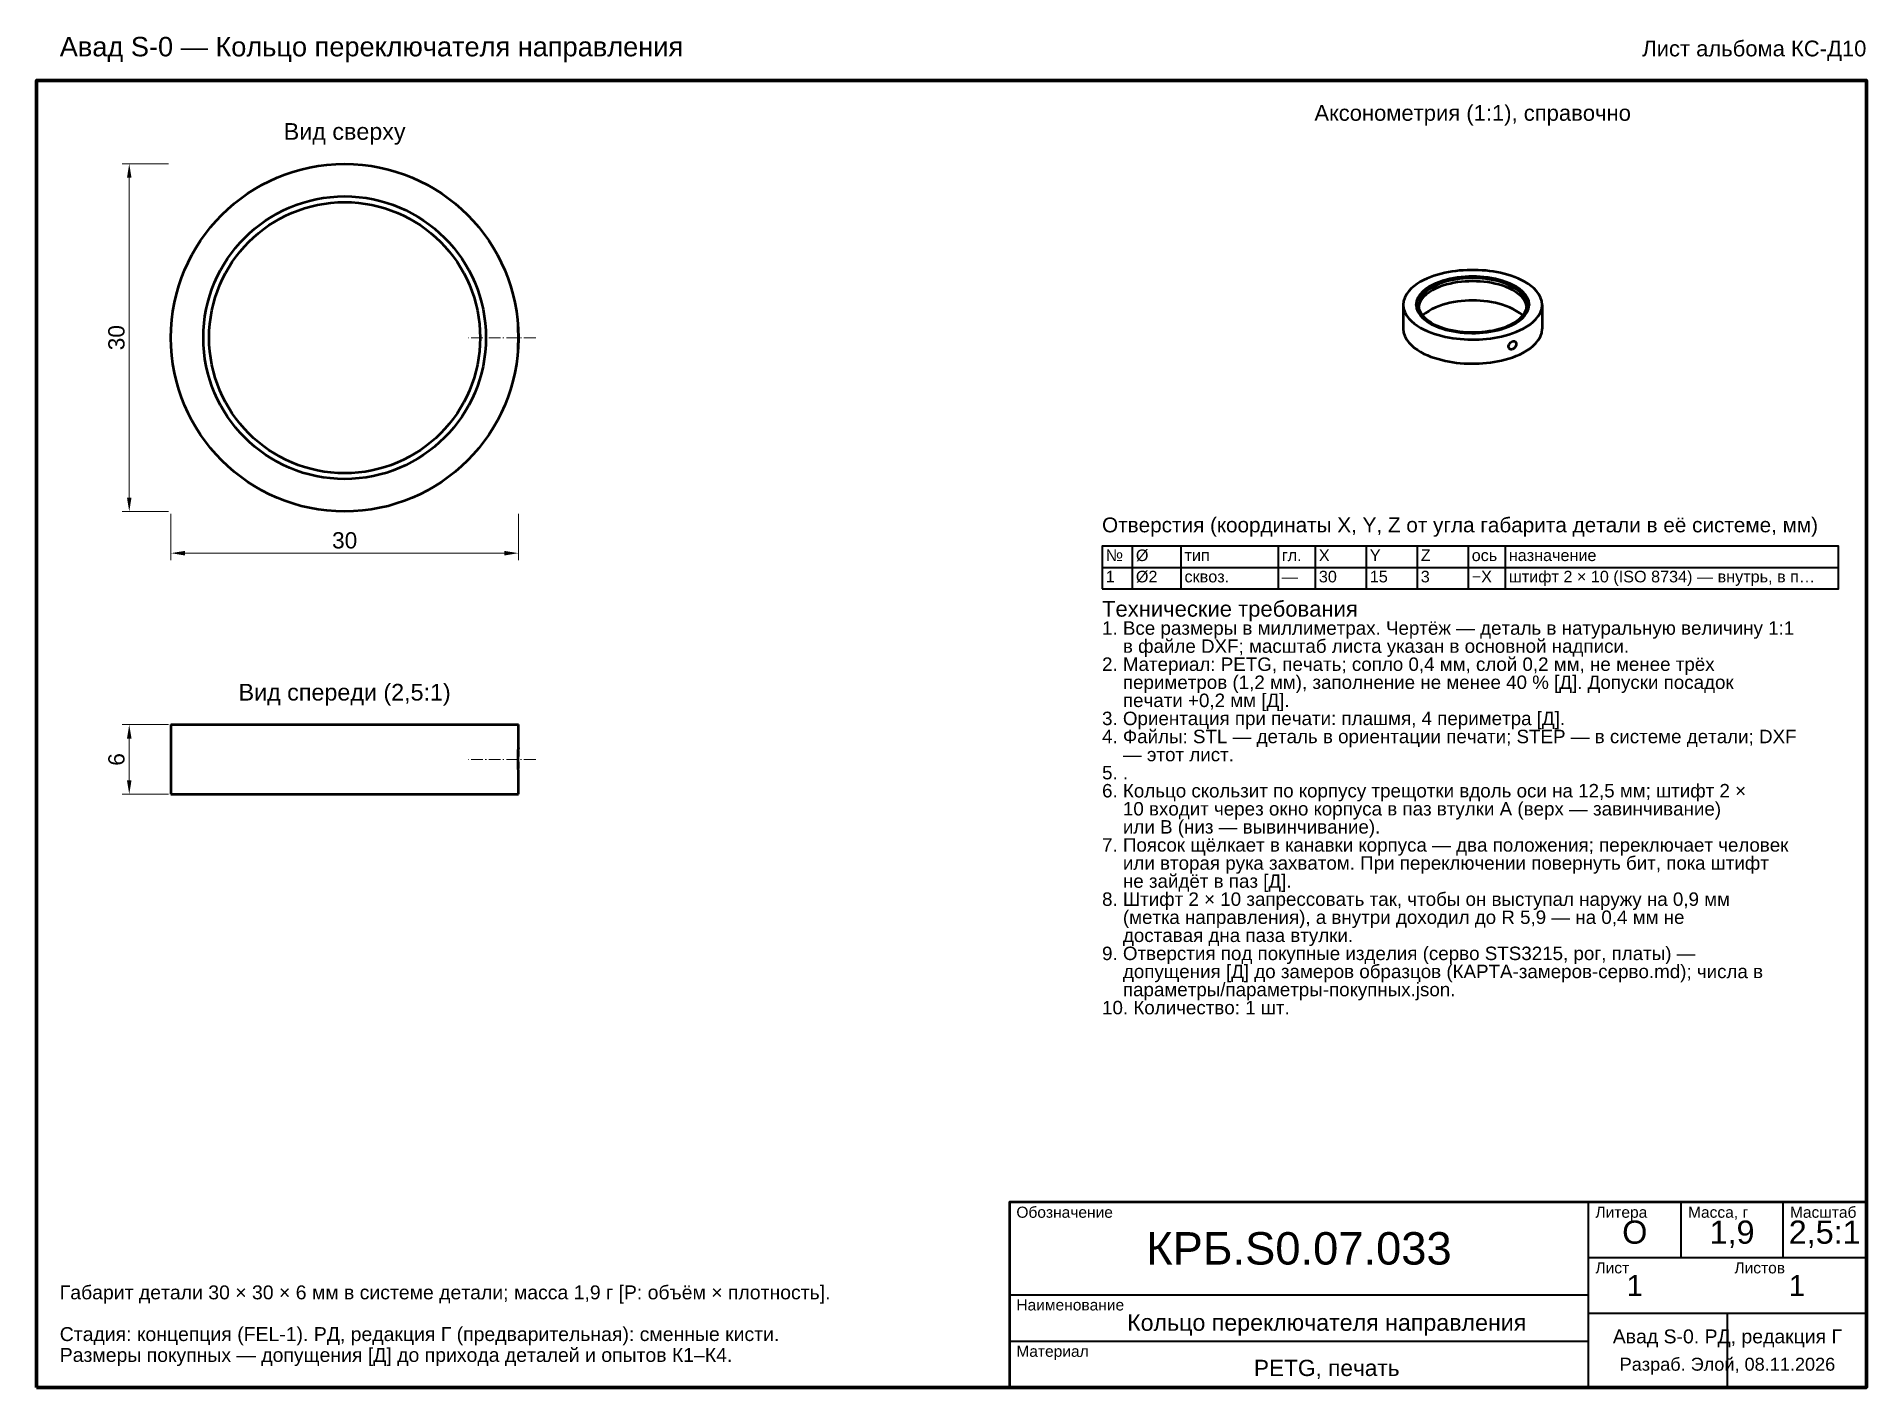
# Model space of a CAD drawing. Header units: millimetres. Extents: x 8 to 166, y 2 to 119.
import ezdxf
from ezdxf.enums import TextEntityAlignment as Align

# ---------------------------------------------------------------- set-up
doc = ezdxf.new("R2010")
doc.units = ezdxf.units.MM
doc.header["$LTSCALE"] = 0.4
doc.linetypes.add('DASHDOT', pattern=[3.556, 2.54, -0.508, 0, -0.508])
for name, color, linetype, lineweight in [('КОНТУР', 7, 'Continuous', 50), ('ОСИ', 1, 'DASHDOT', 18), ('РАЗМЕРЫ', 5, 'Continuous', 18), ('РАМКА', 7, 'Continuous', 70), ('ТАБЛИЦА', 7, 'Continuous', 35), ('ТЕКСТ', 7, 'Continuous', 25)]:
    doc.layers.add(name, color=color, linetype=linetype, lineweight=lineweight)
doc.styles.add('GOST', font='arial.ttf')
doc.dimstyles.new('GOST', dxfattribs={"dimtxt": 1.4, "dimasz": 1.2, "dimexe": 0.6, "dimexo": 0.2, "dimgap": 0.4, "dimtad": 1, "dimdec": 1, "dimtxsty": 'GOST', "dimcen": 2.5, "dimclrd": 5, "dimclre": 5, "dimclrt": 5, "dimazin": 3, "dimtfac": 1, "dimtmove": 0, "dimatfit": 3, "dimlwd": 18, "dimlwe": 18})

msp = doc.modelspace()

# ---------------------------------------------------------------- linework, layer by layer
at = {"layer": 'КОНТУР'}
for p, q in [((126, 95.44), (126, 93.36)), ((138, 95.44), (138, 93.36)), ((19.6, 59.2), (19.6, 53.2)), ((49.6, 57.2), (49.6, 59.2)), ((49.6, 53.2), (49.6, 55.2))]:
    msp.add_line(p, q, dxfattribs=at)
for points in [[(138, 95.44), (137.97, 95.76), (137.87, 96.07), (137.72, 96.35), (137.52, 96.61), (137.3, 96.84), (137.06, 97.06), (136.79, 97.24), (136.52, 97.41), (136.23, 97.57), (135.94, 97.7), (135.64, 97.82), (135.34, 97.93), (135.03, 98.03), (134.72, 98.11), (134.4, 98.19), (134.09, 98.25), (133.77, 98.31), (133.45, 98.35), (133.13, 98.39), (132.81, 98.41), (132.48, 98.43), (132.16, 98.44), (131.84, 98.44), (131.52, 98.43), (131.19, 98.41), (130.87, 98.39), (130.55, 98.35), (130.23, 98.31), (129.91, 98.25), (129.6, 98.19), (129.28, 98.11), (128.97, 98.03), (128.66, 97.93), (128.36, 97.82), (128.06, 97.7), (127.77, 97.57), (127.48, 97.41), (127.21, 97.24), (126.94, 97.06), (126.7, 96.84), (126.48, 96.61), (126.28, 96.35), (126.13, 96.07), (126.03, 95.76), (126, 95.44)], [(136.88, 95.44), (136.84, 95.76), (136.72, 96.07), (136.53, 96.34), (136.31, 96.58), (136.06, 96.79), (135.79, 96.98), (135.5, 97.14), (135.21, 97.28), (134.9, 97.4), (134.59, 97.51), (134.27, 97.6), (133.96, 97.68), (133.63, 97.74), (133.31, 97.79), (132.98, 97.83), (132.66, 97.86), (132.33, 97.87), (132, 97.88), (131.67, 97.87), (131.34, 97.86), (131.02, 97.83), (130.69, 97.79), (130.37, 97.74), (130.04, 97.68), (129.73, 97.6), (129.41, 97.51), (129.1, 97.4), (128.79, 97.28), (128.5, 97.14), (128.21, 96.98), (127.94, 96.79), (127.69, 96.58), (127.47, 96.34), (127.28, 96.07), (127.16, 95.76), (127.12, 95.44)], [(127.12, 95.42), (127.17, 95.75), (127.29, 96.05), (127.47, 96.32), (127.7, 96.56), (127.95, 96.77), (128.22, 96.95), (128.51, 97.11), (128.8, 97.25), (129.11, 97.37), (129.42, 97.48), (129.73, 97.57), (130.05, 97.64), (130.37, 97.71), (130.69, 97.76), (131.02, 97.8), (131.35, 97.82), (131.67, 97.84), (132, 97.84), (132.33, 97.84), (132.65, 97.82), (132.98, 97.8), (133.31, 97.76), (133.63, 97.71), (133.95, 97.64), (134.27, 97.57), (134.58, 97.48), (134.89, 97.37), (135.2, 97.25), (135.49, 97.11), (135.78, 96.95), (136.05, 96.77), (136.3, 96.56), (136.53, 96.32), (136.71, 96.05), (136.83, 95.75), (136.88, 95.42)], [(136.68, 95.4), (136.64, 95.72), (136.51, 96.02), (136.33, 96.29), (136.11, 96.53), (135.86, 96.73), (135.59, 96.91), (135.3, 97.06), (135.01, 97.2), (134.71, 97.31), (134.4, 97.41), (134.09, 97.5), (133.77, 97.57), (133.45, 97.63), (133.13, 97.68), (132.81, 97.71), (132.49, 97.73), (132.16, 97.74), (131.84, 97.74), (131.51, 97.73), (131.19, 97.71), (130.87, 97.68), (130.55, 97.63), (130.23, 97.57), (129.91, 97.5), (129.6, 97.41), (129.29, 97.31), (128.99, 97.2), (128.7, 97.06), (128.41, 96.91), (128.14, 96.73), (127.89, 96.53), (127.67, 96.29), (127.49, 96.02), (127.36, 95.72), (127.32, 95.4)], [(136.67, 95.27), (136.59, 95.58), (136.44, 95.87), (136.24, 96.12), (136, 96.34), (135.74, 96.54), (135.46, 96.7), (135.17, 96.85), (134.87, 96.98), (134.56, 97.09), (134.25, 97.18), (133.94, 97.26), (133.62, 97.32), (133.3, 97.38), (132.97, 97.42), (132.65, 97.45), (132.33, 97.46), (132, 97.47), (131.67, 97.46), (131.35, 97.45), (131.03, 97.42), (130.7, 97.38), (130.38, 97.32), (130.06, 97.26), (129.75, 97.18), (129.44, 97.09), (129.13, 96.98), (128.83, 96.85), (128.54, 96.7), (128.26, 96.54), (128, 96.34), (127.76, 96.12), (127.56, 95.87), (127.41, 95.58), (127.33, 95.27)], [(126, 95.44), (126.04, 95.12), (126.14, 94.81), (126.29, 94.52), (126.49, 94.26), (126.71, 94.02), (126.96, 93.81), (127.23, 93.62), (127.5, 93.45), (127.79, 93.3), (128.09, 93.16), (128.39, 93.04), (128.7, 92.93), (129.01, 92.84), (129.33, 92.75), (129.64, 92.68), (129.96, 92.62), (130.29, 92.56), (130.61, 92.52), (130.93, 92.49), (131.26, 92.46), (131.59, 92.45), (131.91, 92.44), (132.24, 92.44), (132.56, 92.45), (132.89, 92.47), (133.21, 92.5), (133.54, 92.54), (133.86, 92.59), (134.18, 92.65), (134.5, 92.71), (134.82, 92.79), (135.13, 92.88), (135.44, 92.98)], [(127.12, 95.44), (127.16, 95.12), (127.28, 94.82), (127.46, 94.55), (127.68, 94.31), (127.92, 94.1), (128.19, 93.91), (128.47, 93.75), (128.76, 93.61), (129.07, 93.49), (129.37, 93.38), (129.68, 93.29), (130, 93.21), (130.32, 93.15), (130.64, 93.1), (130.96, 93.06), (131.28, 93.03), (131.6, 93.01), (131.93, 93), (132.25, 93), (132.58, 93.02), (132.9, 93.04), (133.22, 93.08), (133.54, 93.12), (133.86, 93.18), (134.18, 93.26), (134.49, 93.34), (134.8, 93.44)], [(127.32, 95.4), (127.36, 95.09), (127.49, 94.79), (127.67, 94.52), (127.89, 94.29), (128.14, 94.08), (128.41, 93.9), (128.69, 93.75), (128.99, 93.62), (129.29, 93.5), (129.59, 93.4), (129.9, 93.31), (130.22, 93.24), (130.54, 93.18), (130.86, 93.14), (131.18, 93.1), (131.5, 93.08), (131.82, 93.07), (132.15, 93.07), (132.47, 93.08), (132.79, 93.1), (133.11, 93.13), (133.43, 93.18), (133.75, 93.23), (134.07, 93.31), (134.38, 93.39), (134.68, 93.49)], [(136.32, 94.5), (136.06, 94.71), (135.79, 94.9), (135.51, 95.06), (135.21, 95.2), (134.9, 95.32), (134.59, 95.43), (134.28, 95.52), (133.96, 95.6), (133.64, 95.66), (133.31, 95.71), (132.98, 95.75), (132.66, 95.78), (132.33, 95.8), (132, 95.8), (131.67, 95.8), (131.34, 95.78), (131.02, 95.75), (130.69, 95.71), (130.36, 95.66), (130.04, 95.6), (129.72, 95.52), (129.41, 95.43), (129.1, 95.32), (128.79, 95.2), (128.49, 95.06), (128.21, 94.9), (127.94, 94.71), (127.68, 94.5)], [(134.68, 93.49), (134.99, 93.6), (135.29, 93.74), (135.57, 93.89), (135.85, 94.07), (136.1, 94.28), (136.33, 94.51), (136.51, 94.78), (136.64, 95.08), (136.68, 95.4)], [(134.8, 93.44), (135.12, 93.56), (135.43, 93.7), (135.73, 93.86), (136.01, 94.05), (136.28, 94.26), (136.51, 94.51), (136.7, 94.79), (136.83, 95.1), (136.88, 95.44)], [(135.44, 92.98), (135.76, 93.1), (136.08, 93.24), (136.38, 93.39), (136.68, 93.56), (136.96, 93.75), (137.23, 93.97), (137.47, 94.21), (137.68, 94.48), (137.85, 94.78), (137.96, 95.1), (138, 95.44)], [(49.6, 92.6), (49.6, 92.73), (49.6, 92.85), (49.6, 92.98), (49.59, 93.1), (49.59, 93.23), (49.58, 93.35), (49.57, 93.48), (49.57, 93.6)], [(126, 93.36), (126.04, 93.04), (126.14, 92.73), (126.29, 92.44), (126.49, 92.18), (126.71, 91.94), (126.96, 91.73), (127.23, 91.54), (127.5, 91.37), (127.79, 91.22), (128.09, 91.09), (128.39, 90.96), (128.7, 90.86), (129.01, 90.76), (129.33, 90.68), (129.64, 90.6), (129.96, 90.54), (130.29, 90.49), (130.61, 90.44), (130.93, 90.41), (131.26, 90.38), (131.59, 90.37), (131.91, 90.36), (132.24, 90.36), (132.56, 90.37), (132.89, 90.39), (133.21, 90.42), (133.54, 90.46), (133.86, 90.51), (134.18, 90.57), (134.5, 90.63), (134.82, 90.71), (135.13, 90.8), (135.44, 90.9)], [(135.44, 90.9), (135.76, 91.02), (136.08, 91.16), (136.38, 91.31), (136.68, 91.48), (136.96, 91.68), (137.23, 91.89), (137.47, 92.13), (137.68, 92.4), (137.85, 92.7), (137.96, 93.02), (138, 93.36)], [(49.6, 92.6), (49.6, 92.47), (49.6, 92.35), (49.6, 92.22), (49.59, 92.1), (49.59, 91.97), (49.58, 91.85), (49.57, 91.72), (49.57, 91.6)], [(49.57, 91.6), (49.57, 91.72), (49.58, 91.85), (49.59, 91.97), (49.59, 92.1), (49.6, 92.22), (49.6, 92.35), (49.6, 92.47), (49.6, 92.6)], [(135.21, 91.62), (135.14, 91.7), (135.11, 91.8), (135.11, 91.9), (135.14, 92.01), (135.2, 92.1), (135.27, 92.18), (135.35, 92.24), (135.44, 92.29)], [(135.44, 92.29), (135.47, 92.3), (135.5, 92.3), (135.53, 92.31), (135.56, 92.31), (135.59, 92.3), (135.62, 92.3), (135.64, 92.29), (135.67, 92.27)], [(135.67, 92.27), (135.74, 92.19), (135.76, 92.09), (135.75, 91.99), (135.73, 91.89), (135.68, 91.79), (135.61, 91.71), (135.53, 91.64), (135.44, 91.6)], [(135.44, 91.6), (135.41, 91.59), (135.38, 91.58), (135.35, 91.58), (135.32, 91.58), (135.29, 91.58), (135.26, 91.59), (135.23, 91.6), (135.21, 91.62)], [(19.6, 59.2), (20.41, 59.2), (21.22, 59.2), (22.03, 59.2), (22.84, 59.2), (23.65, 59.2), (24.46, 59.2), (25.28, 59.2), (26.09, 59.2), (26.9, 59.2), (27.71, 59.2), (28.52, 59.2), (29.33, 59.2), (30.14, 59.2), (30.95, 59.2), (31.76, 59.2), (32.57, 59.2), (33.38, 59.2), (34.19, 59.2), (35.01, 59.2), (35.82, 59.2), (36.63, 59.2), (37.44, 59.2), (38.25, 59.2), (39.06, 59.2), (39.87, 59.2), (40.68, 59.2), (41.49, 59.2), (42.3, 59.2), (43.11, 59.2), (43.92, 59.2), (44.74, 59.2), (45.55, 59.2), (46.36, 59.2), (47.17, 59.2), (47.98, 59.2), (48.79, 59.2), (49.6, 59.2)], [(49.6, 55.2), (49.59, 55.45), (49.57, 55.7), (49.57, 55.95), (49.57, 56.2), (49.57, 56.45), (49.57, 56.7), (49.59, 56.95), (49.6, 57.2)], [(49.58, 56.9), (49.58, 56.85), (49.58, 56.79), (49.58, 56.73), (49.57, 56.68), (49.57, 56.62), (49.57, 56.56), (49.57, 56.51), (49.57, 56.45)], [(49.6, 57.2), (49.6, 57.17), (49.6, 57.14), (49.59, 57.11), (49.59, 57.08), (49.59, 57.05), (49.59, 57.02), (49.59, 56.99), (49.59, 56.96)], [(49.57, 55.98), (49.57, 55.91), (49.57, 55.84), (49.57, 55.77), (49.57, 55.7), (49.58, 55.63), (49.58, 55.56), (49.58, 55.49), (49.59, 55.42)], [(19.6, 53.2), (20.41, 53.2), (21.22, 53.2), (22.03, 53.2), (22.84, 53.2), (23.65, 53.2), (24.46, 53.2), (25.28, 53.2), (26.09, 53.2), (26.9, 53.2), (27.71, 53.2), (28.52, 53.2), (29.33, 53.2), (30.14, 53.2), (30.95, 53.2), (31.76, 53.2), (32.57, 53.2), (33.38, 53.2), (34.19, 53.2), (35.01, 53.2), (35.82, 53.2), (36.63, 53.2), (37.44, 53.2), (38.25, 53.2), (39.06, 53.2), (39.87, 53.2), (40.68, 53.2), (41.49, 53.2), (42.3, 53.2), (43.11, 53.2), (43.92, 53.2), (44.74, 53.2), (45.55, 53.2), (46.36, 53.2), (47.17, 53.2), (47.98, 53.2), (48.79, 53.2), (49.6, 53.2)]]:
    msp.add_lwpolyline(points, dxfattribs=at)
for radius in [15, 12.2, 11.7]:
    msp.add_circle((34.6, 92.6), radius, dxfattribs=at)
at = {"layer": 'ОСИ'}
for p, q in [((51.1, 92.6), (45.3, 92.6)), ((51.1, 56.2), (45.3, 56.2))]:
    msp.add_line(p, q, dxfattribs=at)
at = {"layer": 'РАМКА', "lineweight": 70}
msp.add_lwpolyline([(8, 2), (166, 2), (166, 114.8), (8, 114.8), (8, 2)], dxfattribs=at)
at = {"layer": 'ТАБЛИЦА'}
for p, q in [((102.6, 74.6), (102.6, 70.92)), ((106.8, 74.6), (106.8, 70.92)), ((115.2, 74.6), (115.2, 70.92)), ((118.4, 74.6), (118.4, 70.92)), ((122.8, 74.6), (122.8, 70.92)), ((127.2, 74.6), (127.2, 70.92)), ((131.6, 74.6), (131.6, 70.92)), ((134.8, 74.6), (134.8, 70.92)), ((100, 72.76), (163.6, 72.76)), ((142, 2), (142, 18)), ((150, 13.2), (150, 18)), ((158.8, 13.2), (158.8, 18)), ((142, 13.2), (166, 13.2)), ((92, 10), (142, 10)), ((142, 8.4), (166, 8.4)), ((154, 2), (154, 8.4)), ((92, 6), (142, 6))]:
    msp.add_line(p, q, dxfattribs=at)
at = {"layer": 'ТАБЛИЦА', "lineweight": 35}
msp.add_lwpolyline([(100, 70.92), (163.6, 70.92), (163.6, 74.6), (100, 74.6), (100, 70.92)], dxfattribs=at)
at = {"layer": 'ТАБЛИЦА', "lineweight": 50}
msp.add_lwpolyline([(92, 2), (166, 2), (166, 18), (92, 18), (92, 2)], dxfattribs=at)

# ---------------------------------------------------------------- texts
at = {"layer": 'ТЕКСТ', "style": 'GOST'}
for s, height, p in [('Авад S-0 — Кольцо переключателя направления', 1.68, (10, 116.88)), ('Отверстия (координаты X, Y, Z от угла габарита детали в её системе, мм)', 1.28, (100, 75.8)), ('№', 1, (100.32, 73.32)), ('Ø', 1, (102.92, 73.32)), ('X', 1, (118.72, 73.32)), ('Y', 1, (123.12, 73.32)), ('Z', 1, (127.52, 73.32)), ('тип', 1, (107.12, 73.32)), ('гл.', 1, (115.52, 73.32)), ('ось', 1, (131.92, 73.32)), ('назначение', 1, (135.12, 73.32)), ('1', 1, (100.32, 71.48)), ('Ø2', 1, (102.92, 71.48)), ('сквоз.', 1, (107.12, 71.48)), ('—', 1, (115.52, 71.48)), ('30', 1, (118.72, 71.48)), ('15', 1, (123.12, 71.48)), ('3', 1, (127.52, 71.48)), ('−X', 1, (131.92, 71.48)), ('штифт 2 × 10 (ISO 8734) — внутрь, в п…', 1, (135.12, 71.48)), ('Технические требования', 1.36, (100, 68.52)), ('1. Все размеры в миллиметрах. Чертёж — деталь в натуральную величину 1:1', 1.16, (100, 66.96)), ('    в файле DXF; масштаб листа указан в основной надписи.', 1.16, (100, 65.4)), ('2. Материал: PETG, печать; сопло 0,4 мм, слой 0,2 мм, не менее трёх', 1.16, (100, 63.84)), ('    периметров (1,2 мм), заполнение не менее 40 % [Д]. Допуски посадок', 1.16, (100, 62.28)), ('    печати +0,2 мм [Д].', 1.16, (100, 60.72)), ('3. Ориентация при печати: плашмя, 4 периметра [Д].', 1.16, (100, 59.16)), ('4. Файлы: STL — деталь в ориентации печати; STEP — в системе детали; DXF', 1.16, (100, 57.6)), ('    — этот лист.', 1.16, (100, 56.04)), ('5. .', 1.16, (100, 54.48)), ('6. Кольцо скользит по корпусу трещотки вдоль оси на 12,5 мм; штифт 2 ×', 1.16, (100, 52.92)), ('    10 входит через окно корпуса в паз втулки A (верх — завинчивание)', 1.16, (100, 51.36)), ('    или B (низ — вывинчивание).', 1.16, (100, 49.8)), ('7. Поясок щёлкает в канавки корпуса — два положения; переключает человек', 1.16, (100, 48.24)), ('    или вторая рука захватом. При переключении повернуть бит, пока штифт', 1.16, (100, 46.68)), ('    не зайдёт в паз [Д].', 1.16, (100, 45.12)), ('8. Штифт 2 × 10 запрессовать так, чтобы он выступал наружу на 0,9 мм', 1.16, (100, 43.56)), ('    (метка направления), а внутри доходил до R 5,9 — на 0,4 мм не', 1.16, (100, 42)), ('    доставая дна паза втулки.', 1.16, (100, 40.44)), ('9. Отверстия под покупные изделия (серво STS3215, рог, платы) —', 1.16, (100, 38.88)), ('    допущения [Д] до замеров образцов (КАРТА-замеров-серво.md); числа в', 1.16, (100, 37.32)), ('    параметры/параметры-покупных.json.', 1.16, (100, 35.76)), ('10. Количество: 1 шт.', 1.16, (100, 34.2)), ('Обозначение', 0.96, (92.6, 16.64)), ('Литера', 0.96, (142.6, 16.64)), ('Масса, г', 0.96, (150.6, 16.64)), ('Масштаб', 0.96, (159.4, 16.64)), ('Лист', 0.96, (142.6, 11.84)), ('Листов', 0.96, (154.6, 11.84)), ('Габарит детали 30 × 30 × 6 мм в системе детали; масса 1,9 г [Р: объём × плотность].', 1.2, (10, 9.6)), ('Наименование', 0.96, (92.6, 8.64)), ('Стадия: концепция (FEL-1). РД, редакция Г (предварительная): сменные кисти.', 1.2, (10, 6)), ('Размеры покупных — допущения [Д] до прихода деталей и опытов К1–К4.', 1.2, (10, 4.2)), ('Материал', 0.96, (92.6, 4.64))]:
    msp.add_text(s, height=height, dxfattribs=at).set_placement(p)
msp.add_text('Лист альбома КС-Д10', height=1.36, dxfattribs=at).set_placement((166, 116.88), align=Align.RIGHT)
for s, height, p in [('Аксонометрия (1:1), справочно', 1.36, (132, 112)), ('Вид сверху', 1.44, (34.6, 110.4)), ('Вид спереди (2,5:1)', 1.44, (34.6, 62)), ('О', 2, (146, 15.4)), ('1,9', 2, (154.4, 15.4)), ('2,5:1', 2, (162.4, 15.4)), ('КРБ.S0.07.033', 2.8, (117, 14)), ('1', 1.8, (146, 10.8)), ('1', 1.8, (160, 10.8)), ('Кольцо переключателя направления', 1.4338, (119.4, 7.6)), ('Авад S-0. РД, редакция Г', 1.2, (154, 6.4)), ('PETG, печать', 1.4, (119.4, 3.68)), ('Разраб. Элой, 08.11.2026', 1.12, (154, 4))]:
    msp.add_text(s, height=height, dxfattribs=at).set_placement(p, align=Align.MIDDLE_CENTER)

# ---------------------------------------------------------------- dimensions: what is measured, and where the dimension line sits
at = {"layer": 'РАЗМЕРЫ'}
for base, p1, p2 in [((16, 77.6), (19.6, 77.6), (19.6, 107.6)), ((16, 53.2), (19.6, 53.2), (19.6, 59.2))]:
    msp.add_linear_dim(base=base, p1=p1, p2=p2, angle=90, dimstyle='GOST', dxfattribs=at).render()
msp.add_linear_dim(base=(19.6, 74), p1=(19.6, 77.6), p2=(49.6, 77.6), dimstyle='GOST', dxfattribs=at).render()

doc.saveas('drawing.dxf')
